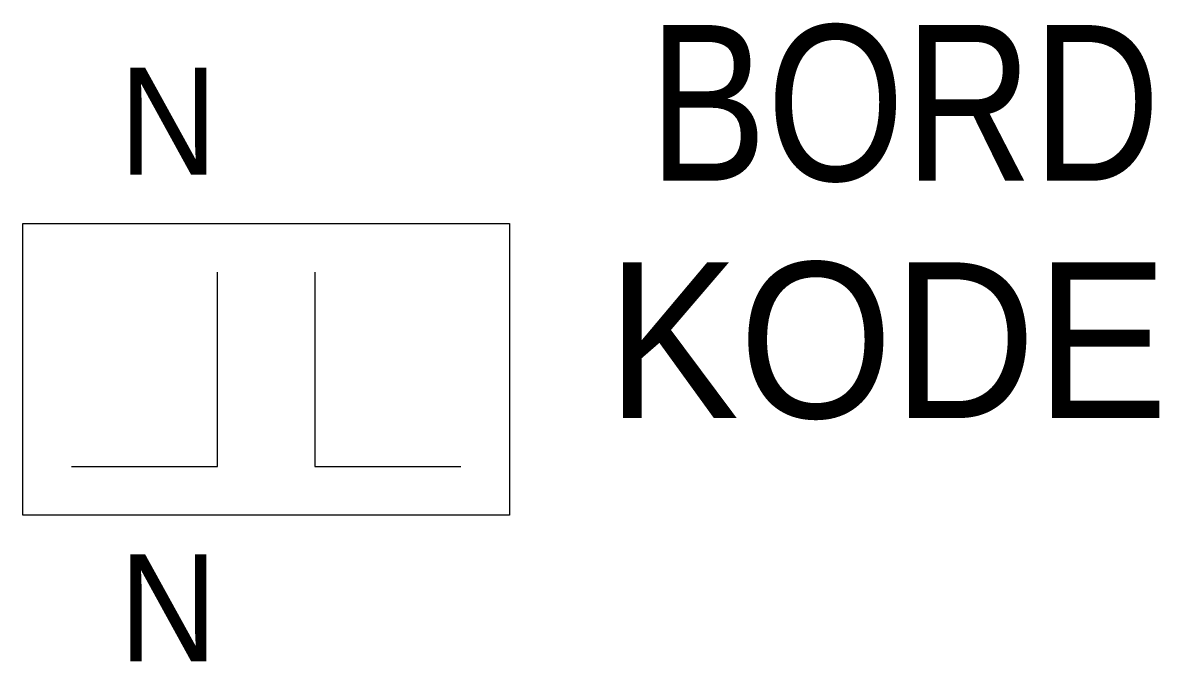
# Model space of a CAD drawing. Extents: x 210 to 233.3, y 141 to 154.1.
import ezdxf
from ezdxf.enums import TextEntityAlignment as Align

# ---------------------------------------------------------------- set-up
doc = ezdxf.new("R2010")
doc.units = 0
doc.linetypes.add('DASHED', pattern=[0])
for name, color, linetype in [('10', 8, 'DASHED'), ('11', 30, 'DASHED'), ('12', 30, 'DASHED'), ('3', 30, 'CONTINUOUS')]:
    doc.layers.add(name, color=color, linetype=linetype)

msp = doc.modelspace()

# ---------------------------------------------------------------- linework, layer by layer
at = {"layer": '3', "color": 0}
for p, q in [((210, 150), (220, 150)), ((210, 144), (210, 150)), ((220, 150), (220, 144)), ((214, 145), (214, 149)), ((216, 149), (216, 145)), ((211, 145), (214, 145)), ((216, 145), (219, 145)), ((220, 144), (210, 144))]:
    msp.add_line(p, q, dxfattribs=at)

# ---------------------------------------------------------------- texts
at = {"layer": '10', "color": 0, "width": 0.95}
for p in [(214, 151), (214, 141)]:
    msp.add_attdef('N', text='', height=2.2, dxfattribs=at).set_placement(p, align=Align.RIGHT)
at = {"layer": '11', "color": 0, "width": 0.85}
msp.add_attdef('BORD', (222.858, 150.877), '', height=3.2, dxfattribs=at)
at = {"layer": '12', "color": 0, "width": 0.95}
msp.add_attdef('KODE', (222, 146), '-K', height=3.2, dxfattribs=at)

doc.saveas('drawing.dxf')
